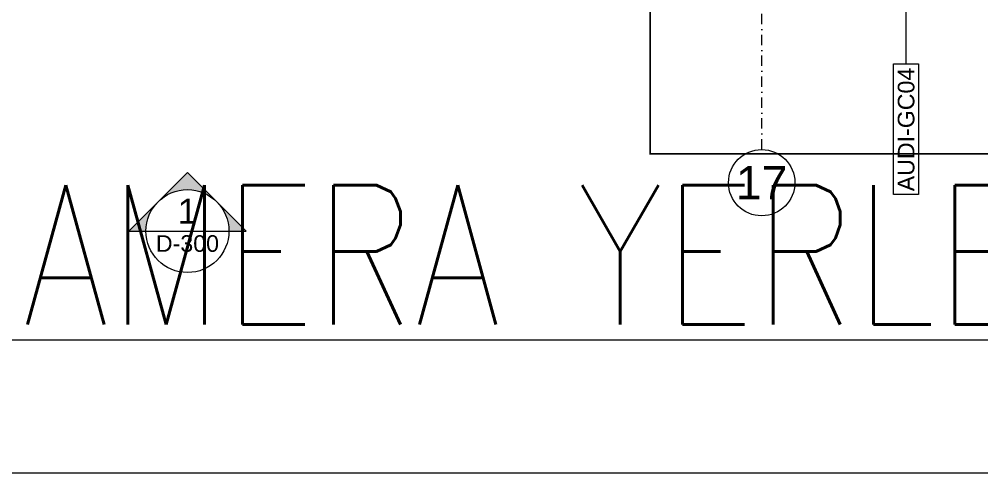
# Model space of a CAD drawing. Extents: x -1281 to 23780, y 0 to 7214.
# Drawn here: x 2875 to 3454, y 0 to 274 of the extents above; entities that cross this region are included whole.
import ezdxf
from ezdxf.enums import TextEntityAlignment as Align

# ---------------------------------------------------------------- set-up
doc = ezdxf.new("R2010")
doc.units = 0
doc.header["$LTSCALE"] = 25
doc.header["$MEASUREMENT"] = 0
doc.linetypes.add('DASHDOT2', pattern=[0.5, 0.25, -0.125, 0, -0.125])
doc.linetypes.add('HIDDEN2', pattern=[4.7625, 3.175, -1.5875])
doc.layers.get('0').update_dxf_attribs({"color": 9, "lineweight": 9})
for name, color, linetype, lineweight in [('10', 9, 'Continuous', 9), ('21', 9, 'Continuous', 9), ('22', 8, 'Continuous', 9), ('24', 9, 'DASHDOT2', 9), ('40A', 9, 'Continuous', 9), ('E-YAZI', 7, 'Continuous', 30)]:
    doc.layers.add(name, color=color, linetype=linetype, lineweight=lineweight)
doc.styles.add('Arial', font='arial.ttf', dxfattribs={"height": 2.5})
doc.styles.add('E-YAZI', font='txttw.shx')

# ---------------------------------------------------------------- blocks, each defined once
blk = doc.blocks.new('0_wallno')
blk.add_lwpolyline([(-7.84, 1.5), (7.94, 1.5), (7.94, -1.5), (-7.84, -1.5)], close=True)
blk.add_lwpolyline([(7.94, 0), (16.13, 0)])
at = {"style": 'Arial'}
blk.add_attdef('GENISLIK', text='', height=2, dxfattribs=at).set_placement((8.44, 0), align=Align.BOTTOM_LEFT)
blk.add_attdef('DUVARNO', text='', height=2, dxfattribs=at).set_placement((0, 0), align=Align.MIDDLE_CENTER)
blk.add_attdef('YUKSEKLIK', text='', height=2, dxfattribs=at).set_placement((8.44, -0.5), align=Align.TOP_LEFT)
blk = doc.blocks.new('0_exteriorelevation1')
h = blk.add_hatch(color=256)
h.dxf.hatch_style = 1
h.paths.add_polyline_path([(0, 7.07), (-3.54, 3.54, -0.414214), (3.54, 3.54)])
h = blk.add_hatch(color=256)
edge = h.paths.add_edge_path()
edge.add_arc((0, 0), 5, 135, 180)
edge.add_line((-5, 0), (-7.07, 0))
edge.add_line((-7.07, 0), (-3.54, 3.54))
edge = h.paths.add_edge_path()
edge.add_line((5, 0), (7.07, 0))
edge.add_line((7.07, 0), (3.54, 3.54))
edge.add_arc((0, 0), 5, 0, 45, ccw=False)
blk.add_lwpolyline([(7.07, 0), (0, 7.07), (-7.07, 0), (7.07, 0)])
blk.add_lwpolyline([(7.07, 0), (0, 7.07), (-7.07, 0), (7.07, 0)])
blk.add_circle((0, 0), 5)
at = {"style": 'Arial'}
blk.add_attdef('KESITADI', text='', height=3, dxfattribs=at).set_placement((0, 0), align=Align.BOTTOM_CENTER)
blk.add_attdef('PAFTAADI', text='', height=2, dxfattribs=at).set_placement((0, -0.5), align=Align.TOP_CENTER)
blk = doc.blocks.new('0_aks')
at = {"linetype": 'Continuous'}
blk.add_circle((0, 0), 2, dxfattribs=at)
at = {"style": 'Arial'}
blk.add_attdef('AKS', text='', height=2, dxfattribs=at).set_placement((0, 0), align=Align.MIDDLE_CENTER)
blk = doc.blocks.new('P-AKS_AUDI')
at = {"layer": '24'}
blk.add_lwpolyline([(-1400, -2590), (-1400, -2440)], dxfattribs=at)
at = {"layer": '24', "xscale": 10, "yscale": 10, "zscale": 10}
blk.add_blockref('0_aks', (-1400, -2610), dxfattribs=at).add_auto_attribs({'AKS': '17'})
blk = doc.blocks.new('p-zemin kat')
at = {"layer": '24'}
blk.add_blockref('P-AKS_AUDI', (4722.5, 2785), dxfattribs=at)

msp = doc.modelspace()

# ---------------------------------------------------------------- linework, layer by layer
at = {"layer": '21', "linetype": 'HIDDEN2', "ltscale": 0.1, "const_width": 1}
msp.add_lwpolyline([(3255.27, 599.68), (4085.88, 599.68), (4085.88, 192.44), (3255.27, 192.44)], close=True, dxfattribs=at)
at = {"layer": '40A'}
for points in [[(5945, 4205), (0, 4205), (0, 0), (5945, 0)], [(5405.06, 80), (80, 80), (80, 4125), (5405.06, 4125)]]:
    msp.add_lwpolyline(points, close=True, dxfattribs=at)

# ---------------------------------------------------------------- block references
at = {"layer": '10'}
msp.add_blockref('p-zemin kat', (0, 0), dxfattribs=at)
at = {"layer": '21', "xscale": 5, "yscale": 5, "zscale": 5}
msp.add_blockref('0_exteriorelevation1', (2976.48, 145.8), dxfattribs=at).add_auto_attribs({'KESITADI': '1', 'PAFTAADI': 'D-300'})
at = {"layer": '22'}
ref = msp.add_blockref('0_wallno', (3409.5, 207.07), dxfattribs=dict(at, xscale=5, yscale=5, zscale=5, rotation=90))
ref.add_attrib('DUVARNO', 'AUDI-GC04', dxfattribs={"layer": '0', "height": 10, "rotation": 90, "style": 'Arial'}).set_placement((3409.5, 207.07), align=Align.MIDDLE_CENTER)

# ---------------------------------------------------------------- texts
at = {"layer": 'E-YAZI', "color": 4, "style": 'E-YAZI', "width": 0.8}
msp.add_text('ZEMIN KAT IP KAMERA YERLESIM', height=84, dxfattribs=at).set_placement((2168.8, 89.55))

doc.saveas('drawing.dxf')
